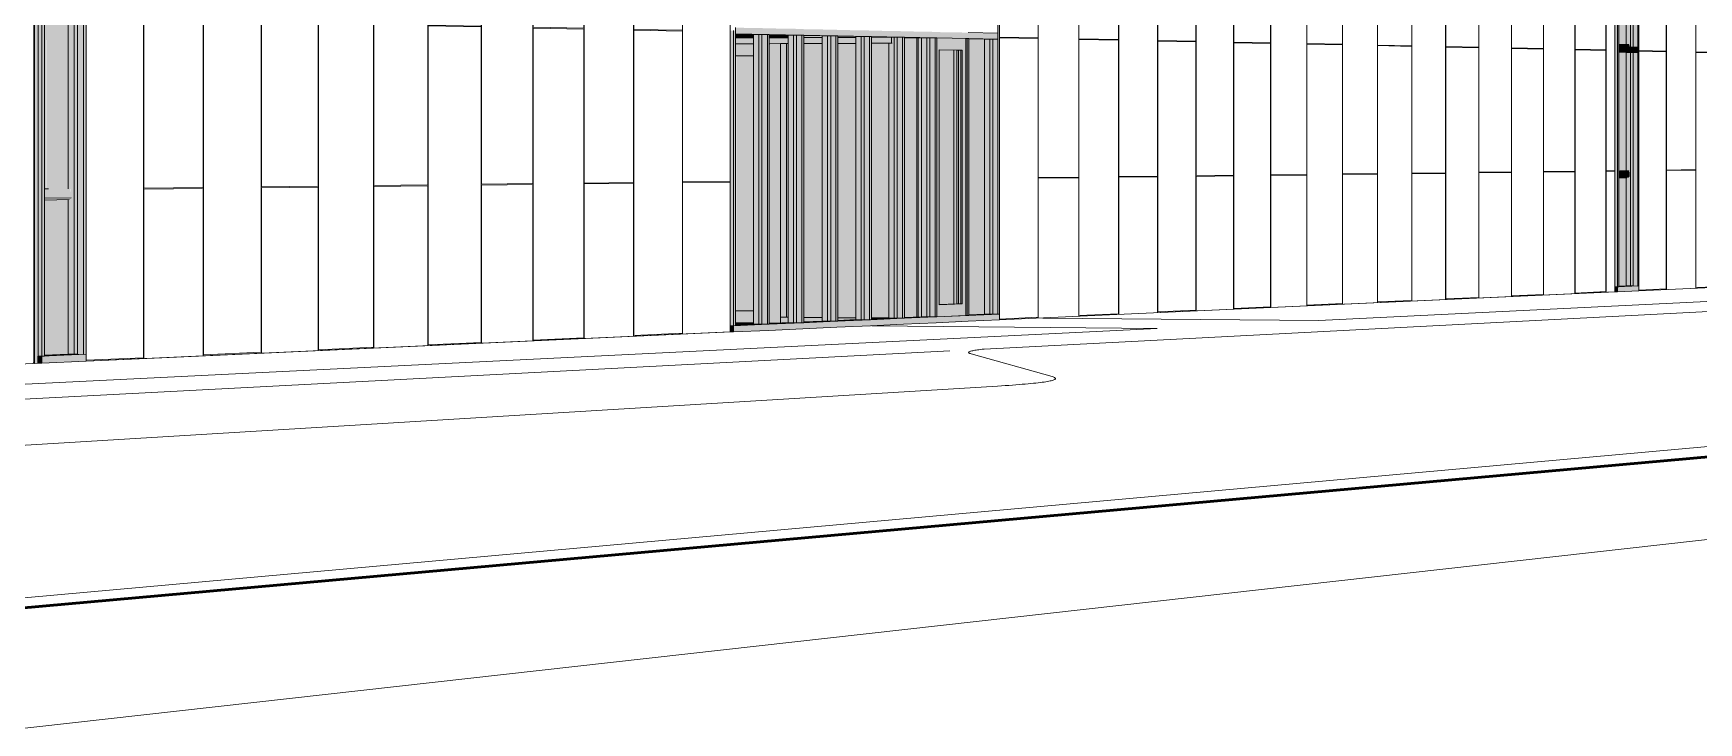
# Model space of a CAD drawing. Header units: inches. Extents: x 30681 to 92461, y -36095 to 66.
# Drawn here: x 92446.8823 to 92447.0517, y 65.9394 to 66.0095 of the extents above; entities that cross this region are included whole.
import ezdxf

# ---------------------------------------------------------------- set-up
doc = ezdxf.new("R2010")
doc.units = ezdxf.units.IN
doc.header["$MEASUREMENT"] = 0
doc.linetypes.add('Center 1_4_', pattern=[0.53125, 0.25, -0.09375, 0.09375, -0.09375])
doc.linetypes.add('Hidden', pattern=[0.28125, 0.1875, -0.09375])
for name, color, linetype, lineweight in [('A-DOOR', 31, 'Continuous', 13), ('A-GLAZ-CURT', 52, 'Continuous', 9), ('A-GLAZ-CWMG', 51, 'Continuous', 9), ('A-PROP-SBCK', 71, 'Hidden', 50), ('A-WALL', 113, 'Continuous', 13), ('A-WALL-PATT', 111, 'Continuous', 13), ('C-BLDG-PADS', 91, 'Continuous', 9), ('C-TOPO', 7, 'Continuous', 9), ('Conc', 7, 'Continuous', 9), ('EOP-PR', 4, 'Continuous', 9), ('I-WALL', 2, 'Continuous', 13), ('L-SITE-WALL', 31, 'Continuous', 13), ('PROP', 3, 'Center 1_4_', 9), ('S-BEAM', 12, 'Continuous', 9), ('S-COLS', 52, 'Continuous', 9)]:
    doc.layers.add(name, color=color, linetype=linetype, lineweight=lineweight)

# ---------------------------------------------------------------- blocks, each defined once
blk = doc.blocks.new('FP_40-Looking North East Copy 1')
at = {"layer": 'A-WALL-PATT', "lineweight": 9}
for p, q in [((31214.25922, 66.00771), (31214.25922, 66.01957)), ((31214.25924, 65.99561), (31214.25924, 66.01957)), ((31214.26222, 65.99565), (31214.26222, 66.01941)), ((31214.26224, 66.00765), (31214.26224, 66.01941)), ((31214.26517, 66.00759), (31214.26517, 66.01925)), ((31214.26518, 65.99568), (31214.26518, 66.01925)), ((31214.25922, 66.00771), (31214.25644, 66.00777)), ((31214.25922, 66.00765), (31214.25644, 66.00771)), ((31214.25922, 65.98351), (31214.25922, 66.00765)), ((31214.26517, 66.00759), (31214.26224, 66.00765)), ((31214.26224, 65.98364), (31214.26224, 66.00759)), ((31214.26517, 66.00753), (31214.26224, 66.00759)), ((31214.26517, 65.98377), (31214.26517, 66.00753)), ((31214.26222, 65.99565), (31214.25924, 65.99561)), ((31214.25924, 65.99555), (31214.26222, 65.99558)), ((31214.25924, 65.98344), (31214.25924, 65.99555)), ((31214.26222, 65.98358), (31214.26222, 65.99558)), ((31214.26807, 65.99572), (31214.26518, 65.99568)), ((31214.26518, 65.99562), (31214.26807, 65.99565)), ((31214.26518, 65.98371), (31214.26518, 65.99562)), ((31214.25644, 65.98338), (31214.25922, 65.98351)), ((31214.26224, 65.98364), (31214.26517, 65.98377))]:
    blk.add_line(p, q, dxfattribs=at)
blk = doc.blocks.new('FP_49-Looking North East Copy 1')
at = {"layer": 'A-WALL-PATT', "lineweight": 9}
for p, q in [((31214.10433, 66.01098), (31214.10433, 66.02786)), ((31214.10436, 65.99375), (31214.10436, 66.02786)), ((31214.11038, 65.99382), (31214.11038, 66.02754)), ((31214.11041, 66.01086), (31214.11041, 66.02753)), ((31214.1163, 66.01073), (31214.1163, 66.02722)), ((31214.11633, 65.99389), (31214.11633, 66.02722)), ((31214.12208, 65.99396), (31214.12208, 66.02691)), ((31214.12211, 66.01061), (31214.12211, 66.02691)), ((31214.12773, 66.01049), (31214.12773, 66.02661)), ((31214.12776, 65.99403), (31214.12776, 66.02661)), ((31214.13325, 65.9941), (31214.13325, 66.02631)), ((31214.13328, 66.01037), (31214.13328, 66.02631)), ((31214.13866, 66.01026), (31214.13866, 66.02602)), ((31214.13869, 65.99416), (31214.13869, 66.02602)), ((31214.14394, 65.99423), (31214.14394, 66.02574)), ((31214.14397, 66.01015), (31214.14397, 66.02574)), ((31214.14912, 66.01004), (31214.14912, 66.02546)), ((31214.14914, 65.99429), (31214.14914, 66.02546)), ((31214.15418, 65.99435), (31214.15418, 66.02519)), ((31214.15421, 66.00993), (31214.15421, 66.02519)), ((31214.15914, 66.00983), (31214.15914, 66.02493)), ((31214.15916, 65.99441), (31214.15916, 66.02493)), ((31214.10433, 66.01098), (31214.09848, 66.01111)), ((31214.10433, 66.01089), (31214.09848, 66.01102)), ((31214.10433, 65.97651), (31214.10433, 66.01089)), ((31214.1163, 66.01073), (31214.11041, 66.01086)), ((31214.11041, 65.97679), (31214.11041, 66.01077)), ((31214.1163, 66.01064), (31214.11041, 66.01077)), ((31214.1163, 65.97706), (31214.1163, 66.01064)), ((31214.12773, 66.01049), (31214.12211, 66.01061)), ((31214.12211, 65.97732), (31214.12211, 66.01052)), ((31214.12773, 66.0104), (31214.12211, 66.01052)), ((31214.12773, 65.97757), (31214.12773, 66.0104)), ((31214.13866, 66.01026), (31214.13328, 66.01037)), ((31214.13328, 65.97782), (31214.13328, 66.01029)), ((31214.13866, 66.01018), (31214.13328, 66.01029)), ((31214.13866, 65.97806), (31214.13866, 66.01018)), ((31214.14912, 66.01004), (31214.14397, 66.01015)), ((31214.14397, 65.9783), (31214.14397, 66.01006)), ((31214.14912, 66.00996), (31214.14397, 66.01006)), ((31214.14912, 65.97854), (31214.14912, 66.00996)), ((31214.15914, 66.00983), (31214.15421, 66.00993)), ((31214.15421, 65.97877), (31214.15421, 66.00985)), ((31214.15914, 66.00975), (31214.15421, 66.00985)), ((31214.15914, 65.97899), (31214.15914, 66.00975)), ((31214.11038, 65.99382), (31214.10436, 65.99375)), ((31214.10436, 65.99366), (31214.11038, 65.99373)), ((31214.10436, 65.97643), (31214.10436, 65.99366)), ((31214.11038, 65.9767), (31214.11038, 65.99373)), ((31214.12208, 65.99396), (31214.11633, 65.99389)), ((31214.11633, 65.99381), (31214.12208, 65.99388)), ((31214.11633, 65.97697), (31214.11633, 65.99381)), ((31214.12208, 65.97723), (31214.12208, 65.99388)), ((31214.13325, 65.9941), (31214.12776, 65.99403)), ((31214.12776, 65.99395), (31214.13325, 65.99401)), ((31214.12776, 65.97749), (31214.12776, 65.99395)), ((31214.13325, 65.97774), (31214.13325, 65.99401)), ((31214.14394, 65.99423), (31214.13869, 65.99416)), ((31214.13869, 65.99408), (31214.14394, 65.99414)), ((31214.13869, 65.97798), (31214.13869, 65.99408)), ((31214.14394, 65.97822), (31214.14394, 65.99414)), ((31214.15418, 65.99435), (31214.14914, 65.99429)), ((31214.14914, 65.99421), (31214.15418, 65.99427)), ((31214.14914, 65.97846), (31214.14914, 65.99421)), ((31214.15418, 65.97868), (31214.15418, 65.99427)), ((31214.16399, 65.99447), (31214.15916, 65.99441)), ((31214.15916, 65.99433), (31214.16399, 65.99439)), ((31214.15916, 65.97891), (31214.15916, 65.99433)), ((31214.13328, 65.97782), (31214.13866, 65.97806)), ((31214.14397, 65.9783), (31214.14912, 65.97854)), ((31214.15421, 65.97877), (31214.15914, 65.97899)), ((31214.09848, 65.97625), (31214.10433, 65.97651)), ((31214.11041, 65.97679), (31214.1163, 65.97706)), ((31214.11041, 65.9767), (31214.11041, 65.9767)), ((31214.1163, 65.97697), (31214.1163, 65.97697)), ((31214.12211, 65.97732), (31214.12773, 65.97757))]:
    blk.add_line(p, q, dxfattribs=at)
blk = doc.blocks.new('FP_50-Looking North East Copy 1')
at = {"layer": 'A-WALL-PATT', "lineweight": 9}
for p, q in [((31214.19532, 66.00906), (31214.19532, 66.02299)), ((31214.19534, 65.99484), (31214.19534, 66.02299)), ((31214.19945, 65.99489), (31214.19945, 66.02277)), ((31214.19947, 66.00898), (31214.19947, 66.02277)), ((31214.2035, 66.00889), (31214.2035, 66.02255)), ((31214.20352, 65.99494), (31214.20352, 66.02255)), ((31214.20748, 65.99499), (31214.20748, 66.02234)), ((31214.2075, 66.00881), (31214.2075, 66.02234)), ((31214.21138, 66.00872), (31214.21138, 66.02213)), ((31214.2114, 65.99504), (31214.2114, 66.02213)), ((31214.21521, 65.99508), (31214.21521, 66.02192)), ((31214.21523, 66.00864), (31214.21523, 66.02192)), ((31214.21896, 66.00856), (31214.21896, 66.02172)), ((31214.21898, 65.99513), (31214.21898, 66.02172)), ((31214.22266, 65.99517), (31214.22266, 66.02153)), ((31214.22267, 66.00849), (31214.22267, 66.02152)), ((31214.22628, 66.00841), (31214.22628, 66.02133)), ((31214.2263, 65.99521), (31214.2263, 66.02133)), ((31214.22984, 65.99526), (31214.22984, 66.02114)), ((31214.22986, 66.00833), (31214.22986, 66.02114)), ((31214.23333, 66.00826), (31214.23333, 66.02095)), ((31214.23335, 65.9953), (31214.23335, 66.02095)), ((31214.23677, 65.99534), (31214.23677, 66.02077)), ((31214.23679, 66.00819), (31214.23679, 66.02077)), ((31214.24014, 66.00812), (31214.24014, 66.02059)), ((31214.24016, 65.99538), (31214.24016, 66.02059)), ((31214.24346, 65.99542), (31214.24346, 66.02041)), ((31214.24348, 66.00805), (31214.24348, 66.02041)), ((31214.24672, 66.00798), (31214.24672, 66.02024)), ((31214.24674, 65.99546), (31214.24674, 66.02024)), ((31214.24993, 65.9955), (31214.24993, 66.02007)), ((31214.24994, 66.00791), (31214.24994, 66.02007)), ((31214.25308, 66.00784), (31214.25308, 66.0199)), ((31214.25309, 65.99554), (31214.25309, 66.0199)), ((31214.19532, 66.00906), (31214.19141, 66.00915)), ((31214.19532, 66.00899), (31214.19141, 66.00907)), ((31214.19532, 65.98062), (31214.19532, 66.00899)), ((31214.2035, 66.00889), (31214.19947, 66.00898)), ((31214.19947, 65.98081), (31214.19947, 66.0089)), ((31214.2035, 66.00882), (31214.19947, 66.0089)), ((31214.2035, 65.98099), (31214.2035, 66.00882)), ((31214.21138, 66.00872), (31214.2075, 66.00881)), ((31214.2075, 65.98117), (31214.2075, 66.00873)), ((31214.21138, 66.00865), (31214.2075, 66.00873)), ((31214.21138, 65.98135), (31214.21138, 66.00865)), ((31214.21896, 66.00856), (31214.21523, 66.00864)), ((31214.21523, 65.98152), (31214.21523, 66.00857)), ((31214.21896, 66.00849), (31214.21523, 66.00857)), ((31214.21896, 65.98169), (31214.21896, 66.00849)), ((31214.22628, 66.00841), (31214.22267, 66.00849)), ((31214.22267, 65.98186), (31214.22267, 66.00842)), ((31214.22628, 66.00834), (31214.22267, 66.00842)), ((31214.22628, 65.98202), (31214.22628, 66.00834)), ((31214.23333, 66.00826), (31214.22986, 66.00833)), ((31214.22986, 65.98218), (31214.22986, 66.00827)), ((31214.23333, 66.00819), (31214.22986, 66.00827)), ((31214.23333, 65.98234), (31214.23333, 66.00819)), ((31214.24014, 66.00812), (31214.23679, 66.00819)), ((31214.23679, 65.98249), (31214.23679, 66.00812)), ((31214.24014, 66.00805), (31214.23679, 66.00812)), ((31214.24014, 65.98264), (31214.24014, 66.00805)), ((31214.24672, 66.00798), (31214.24348, 66.00805)), ((31214.24348, 65.98279), (31214.24348, 66.00798)), ((31214.24672, 66.00791), (31214.24348, 66.00798)), ((31214.24672, 65.98294), (31214.24672, 66.00791)), ((31214.25308, 66.00784), (31214.24994, 66.00791)), ((31214.24994, 65.98309), (31214.24994, 66.00785)), ((31214.25308, 66.00778), (31214.24994, 66.00785)), ((31214.25308, 65.98323), (31214.25308, 66.00778)), ((31214.19945, 65.99489), (31214.19534, 65.99484)), ((31214.19534, 65.99477), (31214.19945, 65.99482)), ((31214.19534, 65.98055), (31214.19534, 65.99477)), ((31214.19945, 65.98073), (31214.19945, 65.99482)), ((31214.20748, 65.99499), (31214.20352, 65.99494)), ((31214.20352, 65.99487), (31214.20748, 65.99492)), ((31214.20352, 65.98092), (31214.20352, 65.99487)), ((31214.20748, 65.9811), (31214.20748, 65.99492)), ((31214.21521, 65.99508), (31214.2114, 65.99504)), ((31214.2114, 65.99496), (31214.21521, 65.99501)), ((31214.2114, 65.98128), (31214.2114, 65.99496)), ((31214.21521, 65.98145), (31214.21521, 65.99501)), ((31214.22266, 65.99517), (31214.21898, 65.99513)), ((31214.21898, 65.99506), (31214.22266, 65.9951)), ((31214.21898, 65.98162), (31214.21898, 65.99506)), ((31214.22266, 65.98179), (31214.22266, 65.9951)), ((31214.22984, 65.99526), (31214.2263, 65.99521)), ((31214.2263, 65.99515), (31214.22984, 65.99519)), ((31214.2263, 65.98195), (31214.2263, 65.99515)), ((31214.22984, 65.98211), (31214.22984, 65.99519)), ((31214.23677, 65.99534), (31214.23335, 65.9953)), ((31214.23335, 65.99523), (31214.23677, 65.99527)), ((31214.23335, 65.98227), (31214.23335, 65.99523)), ((31214.23677, 65.98243), (31214.23677, 65.99527)), ((31214.24346, 65.99542), (31214.24016, 65.99538)), ((31214.24016, 65.99531), (31214.24346, 65.99535)), ((31214.24016, 65.98258), (31214.24016, 65.99531)), ((31214.24346, 65.98273), (31214.24346, 65.99535)), ((31214.24993, 65.9955), (31214.24674, 65.99546)), ((31214.24674, 65.99539), (31214.24993, 65.99543)), ((31214.24674, 65.98288), (31214.24674, 65.99539)), ((31214.24993, 65.98302), (31214.24993, 65.99543)), ((31214.25398, 65.99555), (31214.25309, 65.99554)), ((31214.25309, 65.99547), (31214.25398, 65.99548)), ((31214.25309, 65.98316), (31214.25309, 65.99547)), ((31214.24348, 65.98279), (31214.24672, 65.98294)), ((31214.24994, 65.98309), (31214.25308, 65.98323)), ((31214.2075, 65.98117), (31214.21138, 65.98135)), ((31214.21523, 65.98152), (31214.21896, 65.98169)), ((31214.22267, 65.98186), (31214.22628, 65.98202)), ((31214.22986, 65.98218), (31214.23333, 65.98234)), ((31214.23679, 65.98249), (31214.24014, 65.98264)), ((31214.19141, 65.98044), (31214.19532, 65.98062)), ((31214.19947, 65.98081), (31214.2035, 65.98099))]:
    blk.add_line(p, q, dxfattribs=at)

msp = doc.modelspace()

# ---------------------------------------------------------------- hatches: boundary and pattern name
at = {"layer": 'A-DOOR'}
h = msp.add_hatch(color=256, dxfattribs=at)
h.paths.add_polyline_path([(92446.97418, 65.98068), (92446.97711, 65.98083), (92446.9771, 66.009), (92446.97589, 66.00902), (92446.97418, 66.00904), (92446.97418, 65.98081)], flags=0)
h.paths.add_polyline_path([(92446.97439, 65.98189), (92446.97442, 66.00785), (92446.97675, 66.0078), (92446.97675, 65.98199), (92446.97442, 65.98189)], flags=0)
at = {"layer": 'A-DOOR', "transparency": 33554496}
for points in [[(92446.95559, 65.98127), (92446.95559, 66.00725), (92446.95376, 66.00723), (92446.95376, 65.98128)], [(92446.97439, 65.9819), (92446.9766, 65.98199), (92446.97656, 66.0078), (92446.97589, 66.0078), (92446.97589, 65.98198), (92446.97439, 65.98192)], [(92446.97441, 65.98192), (92446.9759, 65.98199), (92446.9759, 66.00781), (92446.97441, 66.0078), (92446.97441, 65.98199)], [(92446.95556, 65.98126), (92446.95556, 65.98127), (92446.95373, 65.98128)]]:
    msp.add_hatch(color=256, dxfattribs=at).paths.add_polyline_path(points, flags=0)
at = {"layer": 'A-DOOR'}
msp.add_hatch(color=256, dxfattribs=at).paths.add_polyline_path([(92446.97675, 65.98199), (92446.97675, 66.0078), (92446.9766, 66.0078), (92446.9766, 65.98199)], flags=0)
at = {"layer": 'A-GLAZ-CURT', "transparency": 33554458}
for points in [[(92447.045, 66.00811), (92447.045, 66.01941), (92447.04399, 66.01943), (92447.04354, 66.01944), (92447.04354, 66.00841), (92447.04465, 66.00836), (92447.04465, 66.00828), (92447.04465, 66.00812)], [(92446.88341, 65.97671), (92446.88676, 65.97686), (92446.88676, 66.01085), (92446.8858, 66.01084), (92446.8858, 65.9937), (92446.88608, 65.99367), (92446.8861, 65.99363), (92446.8861, 65.99277), (92446.8859, 65.9926), (92446.8858, 65.9926), (92446.8858, 65.97687), (92446.88341, 65.97677)], [(92446.95368, 65.9798), (92446.95638, 65.97993), (92446.95636, 66.00942), (92446.95552, 66.00941), (92446.95556, 66.00907), (92446.95373, 66.00906), (92446.95373, 66.00725), (92446.95552, 66.00725), (92446.95552, 65.98126), (92446.95373, 65.98125), (92446.95373, 65.98007), (92446.95556, 65.98005), (92446.95552, 65.97992), (92446.95369, 65.97984)], [(92446.95373, 66.00906), (92446.95556, 66.00907), (92446.95552, 66.00941), (92446.95369, 66.00944), (92446.95373, 66.00941)], [(92446.95713, 65.97995), (92446.9599, 65.98008), (92446.95988, 66.00934), (92446.95904, 66.00934), (92446.95908, 66.00908), (92446.95717, 66.00908), (92446.95717, 65.98004), (92446.95787, 65.98003), (92446.95713, 65.97999)], [(92446.95717, 66.00908), (92446.95908, 66.00908), (92446.95905, 66.00934), (92446.95714, 66.00937), (92446.95717, 66.00934)], [(92446.96064, 65.9801), (92446.96337, 65.98023), (92446.96335, 66.00927), (92446.96252, 66.00927), (92446.96254, 66.0091), (92446.96067, 66.00909), (92446.96068, 66.00848), (92446.96254, 66.00848), (92446.96254, 65.98061), (92446.96067, 65.9806), (92446.96065, 65.98015)], [(92446.9641, 65.98025), (92446.96678, 65.98038), (92446.96676, 66.0092), (92446.96594, 66.00919), (92446.96595, 66.00911), (92446.96412, 66.00911), (92446.96413, 66.00849), (92446.96595, 66.0085), (92446.96595, 65.98058), (92446.96412, 65.98057), (92446.96411, 65.9803)], [(92446.96751, 65.9804), (92446.97015, 65.98053), (92446.97013, 66.00913), (92446.96926, 66.00913), (92446.96752, 66.00912), (92446.96752, 66.0085), (92446.96931, 66.00851), (92446.96929, 65.98055), (92446.96752, 65.98053), (92446.96752, 65.98045)], [(92446.97087, 65.98055), (92446.97346, 65.98068), (92446.97344, 66.00906), (92446.97262, 66.00906), (92446.97262, 65.98067), (92446.97087, 65.9806)], [(92446.9709, 65.9806), (92446.97264, 65.98068), (92446.97263, 66.00906), (92446.9709, 66.00906), (92446.9709, 65.98066)], [(92446.97744, 65.98084), (92446.97985, 65.98095), (92446.97985, 66.00893), (92446.97903, 66.00892), (92446.97903, 65.98095), (92446.97744, 65.98088)], [(92446.97745, 65.98088), (92446.97903, 65.98096), (92446.97903, 66.00893), (92446.97745, 66.00893), (92446.97745, 65.98095)], [(92447.04465, 66.00812), (92447.04462, 66.00838), (92447.0446, 66.00839), (92447.04353, 66.00838), (92447.04353, 66.00814), (92447.04361, 66.00814)], [(92447.04354, 65.98378), (92447.045, 65.98382), (92447.045, 66.00759), (92447.04354, 66.00759), (92447.04354, 65.99559), (92447.04464, 65.99556), (92447.04465, 65.99554), (92447.04465, 65.99494), (92447.0445, 65.99482), (92447.04354, 65.99478), (92447.04354, 65.98381)], [(92447.04353, 65.99481), (92447.0445, 65.99482), (92447.04465, 65.99494), (92447.04462, 65.99558), (92447.0446, 65.99559), (92447.04353, 65.99556), (92447.04353, 65.99493)], [(92446.95372, 65.97984), (92446.95555, 65.97993), (92446.95556, 65.98005), (92446.95373, 65.98007), (92446.95373, 65.97991)], [(92446.95717, 65.97999), (92446.95798, 65.98003), (92446.95717, 65.98002)]]:
    msp.add_hatch(color=256, dxfattribs=at).paths.add_polyline_path(points, flags=0)
h = msp.add_hatch(color=256, dxfattribs=at)
h.paths.add_polyline_path([(92446.88341, 65.99256), (92446.8859, 65.9926), (92446.8861, 65.99277), (92446.88607, 65.99368), (92446.88604, 65.99369), (92446.8858, 65.9937), (92446.88342, 65.9937), (92446.88341, 65.99273)], flags=0)
h.paths.add_polyline_path([(92446.88377, 66.01087), (92446.88378, 66.01088), (92446.88342, 66.01088)], flags=0)
h = msp.add_hatch(color=256, dxfattribs=at)
h.paths.add_polyline_path([(92446.88342, 65.97677), (92446.8836, 65.97677), (92446.8836, 65.99256), (92446.88342, 65.99256), (92446.88342, 65.97686)], flags=0)
h.paths.add_polyline_path([(92446.88342, 65.9937), (92446.8836, 65.99371), (92446.8836, 66.01087), (92446.88342, 66.01085), (92446.88342, 65.99391)], flags=0)
h = msp.add_hatch(color=256, dxfattribs=at)
h.paths.add_polyline_path([(92446.8836, 65.97677), (92446.8858, 65.97688), (92446.8858, 65.9926), (92446.8836, 65.99256), (92446.8836, 65.97686)], flags=0)
h.paths.add_polyline_path([(92446.8858, 65.9937), (92446.8858, 66.01084), (92446.8836, 66.01087), (92446.88363, 65.99371)], flags=0)
h = msp.add_hatch(color=256, dxfattribs=at)
h.paths.add_polyline_path([(92446.96257, 65.98061), (92446.96257, 66.00848), (92446.9607, 66.00847), (92446.9607, 65.98063)], flags=0)
h.paths.add_polyline_path([(92446.96067, 66.00909), (92446.96254, 66.0091), (92446.96252, 66.00927), (92446.96065, 66.00929), (92446.96067, 66.00927)], flags=0)
h = msp.add_hatch(color=256, dxfattribs=at)
h.paths.add_polyline_path([(92446.96598, 65.98058), (92446.96598, 66.0085), (92446.96416, 66.00847), (92446.96416, 65.98059)], flags=0)
h.paths.add_polyline_path([(92446.96412, 66.00911), (92446.96595, 66.00911), (92446.96594, 66.0092), (92446.96411, 66.00922), (92446.96412, 66.0092)], flags=0)
h = msp.add_hatch(color=256, dxfattribs=at)
h.paths.add_polyline_path([(92446.96934, 65.98055), (92446.96932, 66.00851), (92446.96755, 66.00848), (92446.96755, 65.98056), (92446.96932, 65.98055)], flags=0)
h.paths.add_polyline_path([(92446.96752, 66.00912), (92446.96911, 66.00913), (92446.96752, 66.00915), (92446.96752, 66.00913)], flags=0)
h = msp.add_hatch(color=256, dxfattribs=at)
h.paths.add_polyline_path([(92447.04353, 65.98374), (92447.045, 65.98381), (92447.0442, 65.98381), (92447.04353, 65.98378)], flags=0)
h.paths.add_polyline_path([(92447.04428, 66.00759), (92447.04492, 66.00759), (92447.04408, 66.00759)], flags=0)
at = {"layer": 'A-GLAZ-CWMG'}
for points in [[(92446.88237, 65.97592), (92446.88237, 66.02845), (92446.88232, 66.02843), (92446.88232, 65.97593)], [(92446.88237, 65.97592), (92446.88266, 65.97597), (92446.88266, 65.97667), (92446.88274, 65.97668), (92446.88271, 66.02797), (92446.88266, 66.028), (92446.88266, 66.02844), (92446.88237, 66.02842), (92446.88237, 65.97594)], [(92446.98056, 66.00923), (92446.98056, 66.02285), (92446.98038, 66.02282), (92446.98038, 66.00923)], [(92447.04313, 66.00789), (92447.0434, 66.00789), (92447.04339, 66.01953), (92447.04313, 66.0195), (92447.04313, 66.00789)], [(92447.04353, 66.00789), (92447.04353, 66.01953), (92447.0434, 66.0195), (92447.0434, 66.00789)], [(92447.04547, 66.0081), (92447.04544, 66.01942), (92447.04534, 66.01938), (92447.04534, 66.0081)], [(92447.04559, 66.00784), (92447.04559, 66.01942), (92447.04547, 66.0194), (92447.04547, 66.00785)], [(92446.88314, 65.97667), (92446.88314, 66.0113), (92446.88274, 66.0113), (92446.88274, 65.97667), (92446.88279, 65.97667)], [(92446.88314, 65.97667), (92446.88341, 65.97669), (92446.88341, 66.0113), (92446.88314, 66.01129), (92446.88314, 65.97669)], [(92446.88737, 65.97685), (92446.88737, 66.01085), (92446.88676, 66.01082), (92446.88676, 65.97686), (92446.88731, 65.97685)], [(92446.88737, 65.97685), (92446.88763, 65.97686), (92446.88763, 66.01121), (92446.88737, 66.0112), (92446.88737, 65.97845)], [(92446.95703, 66.00942), (92446.95703, 66.01004), (92446.95368, 66.0101), (92446.95368, 66.00948), (92446.95693, 66.00942)], [(92446.96055, 66.00934), (92446.96055, 66.00997), (92446.95703, 66.01003), (92446.95703, 66.00942), (92446.96051, 66.00934)], [(92446.95348, 65.97976), (92446.95348, 66.0098), (92446.95314, 66.0098), (92446.95314, 65.97976)], [(92446.95348, 65.97976), (92446.95368, 65.9798), (92446.95368, 66.0098), (92446.95348, 66.0098), (92446.95348, 65.97977)], [(92446.95693, 65.97992), (92446.95693, 66.00941), (92446.95638, 66.00938), (92446.95638, 65.97992), (92446.95658, 65.97992)], [(92446.95693, 65.97991), (92446.95713, 65.97995), (92446.95713, 66.00941), (92446.95693, 66.0094), (92446.95693, 65.97992)], [(92446.96045, 65.98007), (92446.96045, 66.00934), (92446.9599, 66.00931), (92446.9599, 65.98008), (92446.96009, 65.98007)], [(92446.96045, 65.98006), (92446.96064, 65.9801), (92446.96064, 66.00934), (92446.96045, 66.00932), (92446.96045, 65.98008)], [(92446.96401, 66.00927), (92446.96401, 66.00989), (92446.96055, 66.00995), (92446.96055, 66.00934), (92446.96391, 66.00927)], [(92446.96391, 65.98022), (92446.96391, 66.00927), (92446.96337, 66.00924), (92446.96337, 65.98023), (92446.96356, 65.98023)], [(92446.96391, 65.98022), (92446.9641, 65.98025), (92446.9641, 66.00927), (92446.96391, 66.00925), (92446.96391, 65.98023)], [(92446.96742, 66.0092), (92446.96742, 66.00981), (92446.96401, 66.00987), (92446.96401, 66.00927), (92446.96733, 66.0092)], [(92446.96733, 65.98037), (92446.96733, 66.0092), (92446.96678, 66.00917), (92446.96678, 65.98038), (92446.96697, 65.98038)], [(92446.96733, 65.98037), (92446.96751, 65.9804), (92446.96751, 66.0092), (92446.96733, 66.00918), (92446.96733, 65.98038)], [(92446.97078, 66.00913), (92446.97078, 66.00974), (92446.96742, 66.0098), (92446.96742, 66.0092), (92446.97069, 66.00913)], [(92446.97069, 65.98052), (92446.97069, 66.00913), (92446.97015, 66.0091), (92446.97015, 65.98052), (92446.97033, 65.98052)], [(92446.97069, 65.98052), (92446.97087, 65.98055), (92446.97087, 66.00913), (92446.97069, 66.00911), (92446.97069, 65.98053)], [(92446.97409, 66.00906), (92446.97409, 66.00967), (92446.97078, 66.00973), (92446.97078, 66.00913), (92446.97402, 66.00906)], [(92446.974, 65.98067), (92446.974, 66.00906), (92446.97346, 66.00903), (92446.97346, 65.98067), (92446.97368, 65.98067)], [(92446.974, 65.98066), (92446.97418, 65.98067), (92446.97418, 66.00906), (92446.974, 66.00905), (92446.974, 65.98067)], [(92446.97735, 66.009), (92446.97735, 66.0096), (92446.97409, 66.00965), (92446.97409, 66.00906), (92446.97726, 66.009)], [(92446.97726, 65.98081), (92446.97724, 66.009), (92446.97711, 66.00898), (92446.97711, 65.98081), (92446.97719, 65.98081)], [(92446.97726, 65.9808), (92446.97744, 65.98084), (92446.97744, 66.00899), (92446.97726, 66.00897), (92446.97726, 65.98082)], [(92446.98038, 66.00893), (92446.98038, 66.00953), (92446.97735, 66.00958), (92446.97735, 66.009), (92446.98028, 66.00894)], [(92446.98028, 65.98095), (92446.98038, 65.98095), (92446.98038, 66.00893), (92446.97985, 66.0089), (92446.97985, 65.98095)], [(92446.98038, 65.98094), (92446.98056, 65.98095), (92446.98056, 66.00923), (92446.98038, 66.00923), (92446.98038, 65.98366)], [(92447.0434, 65.98371), (92447.0434, 66.00789), (92447.04313, 66.00789), (92447.04313, 65.98371)], [(92447.0434, 65.98371), (92447.04353, 65.98374), (92447.04353, 66.00789), (92447.0434, 66.00789), (92447.0434, 65.98372)], [(92447.04547, 66.00759), (92447.04547, 66.0081), (92447.04353, 66.00813), (92447.04353, 66.00763), (92447.04534, 66.0076)], [(92447.04547, 65.98381), (92447.04547, 66.00759), (92447.04534, 66.00758), (92447.04534, 65.98381)], [(92447.04547, 65.9838), (92447.04559, 65.98381), (92447.04559, 66.00784), (92447.04547, 66.00784), (92447.04547, 65.98427)], [(92447.0434, 65.9832), (92447.0434, 65.98371), (92447.04313, 65.9837), (92447.04313, 65.9832), (92447.04323, 65.9832)], [(92447.0434, 65.9832), (92447.04559, 65.98332), (92447.04559, 65.98381), (92447.0434, 65.98371), (92447.0434, 65.98321)], [(92446.95348, 65.97913), (92446.95348, 65.97976), (92446.95314, 65.97974), (92446.95314, 65.97913), (92446.95328, 65.97913)], [(92446.95348, 65.97913), (92446.95703, 65.9793), (92446.95703, 65.97991), (92446.95348, 65.97976), (92446.95348, 65.97914)], [(92446.95703, 65.97929), (92446.96055, 65.97946), (92446.96055, 65.98007), (92446.95703, 65.97991), (92446.95703, 65.9793)], [(92446.96055, 65.97945), (92446.96401, 65.97961), (92446.96401, 65.98022), (92446.96055, 65.98006), (92446.96055, 65.97946)], [(92446.96401, 65.9796), (92446.96742, 65.97977), (92446.96742, 65.98037), (92446.96401, 65.98022), (92446.96401, 65.97961)], [(92446.96742, 65.97976), (92446.97078, 65.97992), (92446.97078, 65.98052), (92446.96742, 65.98037), (92446.96742, 65.97977)], [(92446.97078, 65.97991), (92446.97409, 65.98007), (92446.97409, 65.98066), (92446.97078, 65.98052), (92446.97078, 65.97992)], [(92446.97409, 65.98006), (92446.97735, 65.98022), (92446.97735, 65.98081), (92446.97409, 65.98066), (92446.97409, 65.98007)], [(92446.97735, 65.98021), (92446.98056, 65.98037), (92446.98056, 65.98095), (92446.97735, 65.9808), (92446.97735, 65.98022)], [(92446.88314, 65.97594), (92446.88314, 65.97667), (92446.88266, 65.97667), (92446.88266, 65.97594), (92446.88292, 65.97594)], [(92446.88314, 65.97594), (92446.88763, 65.97616), (92446.88763, 65.97686), (92446.88314, 65.97667), (92446.88314, 65.97595)], [(92446.88232, 65.97595), (92446.88232, 65.97595), (92446.88227, 65.97595)]]:
    msp.add_hatch(color=256, dxfattribs=at).paths.add_polyline_path(points, flags=0)
at = {"layer": 'L-SITE-WALL'}
h = msp.add_hatch(color=256, dxfattribs=at)
h.paths.add_polyline_path([(92447.04534, 65.98381), (92447.04534, 66.00759), (92447.045, 66.00756), (92447.045, 65.98381)], flags=0)
h.paths.add_polyline_path([(92447.04534, 66.0081), (92447.04534, 66.01942), (92447.045, 66.01939), (92447.045, 66.00811)], flags=0)

# ---------------------------------------------------------------- linework, layer by layer
at = {"layer": 'A-DOOR'}
for p, q in [((92446.97711, 66.009), (92446.97711, 65.98081)), ((92446.95373, 66.00725), (92446.95556, 66.00725)), ((92446.95373, 66.00725), (92446.95556, 66.00725)), ((92446.95556, 66.00725), (92446.95374, 66.00724)), ((92446.97439, 66.00785), (92446.97439, 65.98189)), ((92446.97439, 66.00785), (92446.97675, 66.0078)), ((92446.97439, 66.00784), (92446.97637, 66.0078)), ((92446.97622, 66.0078), (92446.97439, 66.00783)), ((92446.97622, 65.98199), (92446.97622, 66.0078)), ((92446.9766, 66.0078), (92446.97622, 66.0078)), ((92446.97637, 66.0078), (92446.97637, 65.98199)), ((92446.97637, 66.0078), (92446.9766, 66.0078)), ((92446.97675, 66.0078), (92446.9766, 66.0078)), ((92446.9766, 66.0078), (92446.9766, 65.98199)), ((92446.97675, 65.98199), (92446.97675, 66.0078)), ((92446.95556, 65.98126), (92446.95373, 65.98128)), ((92446.95373, 65.98128), (92446.95556, 65.98127)), ((92446.95556, 65.98127), (92446.95374, 65.98128)), ((92446.97439, 65.98192), (92446.97622, 65.98199)), ((92446.97439, 65.98189), (92446.97675, 65.98199)), ((92446.97637, 65.98199), (92446.97439, 65.98191)), ((92446.9766, 65.98199), (92446.97439, 65.9819)), ((92446.9766, 65.98199), (92446.97622, 65.98199)), ((92446.9766, 65.98199), (92446.97637, 65.98199)), ((92446.97675, 65.98199), (92446.9766, 65.98199)), ((92446.95373, 65.98007), (92446.95556, 65.98005)), ((92446.95717, 65.98004), (92446.95798, 65.98003)), ((92446.97711, 65.98081), (92446.97418, 65.98068))]:
    msp.add_line(p, q, dxfattribs=at)
at = {"layer": 'A-GLAZ-CURT'}
for p, q in [((92447.04474, 66.01942), (92447.04474, 66.00814)), ((92447.045, 66.00811), (92447.045, 66.01942)), ((92446.88641, 66.01085), (92446.88641, 65.97686)), ((92446.88676, 65.97686), (92446.88676, 66.01085)), ((92446.95638, 66.00941), (92446.95368, 66.00947)), ((92446.95368, 66.00946), (92446.95607, 66.00941)), ((92446.95607, 66.00941), (92446.95607, 65.97992)), ((92446.95638, 66.00941), (92446.95607, 66.00941)), ((92446.95638, 65.97992), (92446.95638, 66.00941)), ((92446.9599, 66.00934), (92446.95713, 66.0094)), ((92446.95713, 66.00939), (92446.95959, 66.00934)), ((92446.95959, 66.00934), (92446.95959, 65.98007)), ((92446.9599, 66.00934), (92446.95959, 66.00934)), ((92446.9599, 65.98007), (92446.9599, 66.00934)), ((92446.96337, 66.00927), (92446.96064, 66.00933)), ((92446.96064, 66.00932), (92446.96306, 66.00927)), ((92446.96306, 66.00927), (92446.96306, 65.98023)), ((92446.96337, 66.00927), (92446.96306, 66.00927)), ((92446.96337, 65.98022), (92446.96337, 66.00927)), ((92446.96678, 66.0092), (92446.9641, 66.00926)), ((92446.96411, 66.00925), (92446.96648, 66.0092)), ((92446.96648, 66.0092), (92446.96648, 65.98038)), ((92446.96678, 66.0092), (92446.96648, 66.0092)), ((92446.96678, 65.98037), (92446.96678, 66.0092)), ((92446.97015, 66.00913), (92446.96751, 66.00919)), ((92446.96751, 66.00918), (92446.96984, 66.00913)), ((92446.96984, 66.00913), (92446.96984, 65.98052)), ((92446.97015, 66.00913), (92446.96984, 66.00913)), ((92446.97015, 65.98052), (92446.97015, 66.00913)), ((92446.97346, 66.00906), (92446.97087, 66.00912)), ((92446.97087, 66.00911), (92446.97316, 66.00906)), ((92446.97316, 66.00906), (92446.97316, 65.98067)), ((92446.97346, 66.00906), (92446.97316, 66.00906)), ((92446.97346, 65.98067), (92446.97346, 66.00906)), ((92446.97985, 66.00893), (92446.97744, 66.00898)), ((92446.97744, 66.00897), (92446.97955, 66.00893)), ((92446.97955, 66.00893), (92446.97955, 65.98095)), ((92446.97985, 66.00893), (92446.97955, 66.00893)), ((92446.97985, 65.98095), (92446.97985, 66.00893)), ((92447.045, 66.00759), (92447.04353, 66.00762)), ((92447.04353, 66.00761), (92447.04474, 66.00759)), ((92447.04474, 66.00759), (92447.04474, 65.98381)), ((92447.04474, 66.00759), (92447.045, 66.00759)), ((92447.045, 65.98381), (92447.045, 66.00759)), ((92447.04353, 65.98374), (92447.045, 65.98381)), ((92447.04474, 65.98381), (92447.04353, 65.98376)), ((92447.04474, 65.98381), (92447.045, 65.98381)), ((92446.95607, 65.97992), (92446.95368, 65.97981)), ((92446.95368, 65.9798), (92446.95638, 65.97992)), ((92446.95607, 65.97992), (92446.95638, 65.97992)), ((92446.95959, 65.98007), (92446.95713, 65.97997)), ((92446.95713, 65.97995), (92446.9599, 65.98007)), ((92446.95959, 65.98007), (92446.9599, 65.98007)), ((92446.96306, 65.98023), (92446.96064, 65.98012)), ((92446.96064, 65.9801), (92446.96337, 65.98022)), ((92446.96306, 65.98023), (92446.96337, 65.98022)), ((92446.9641, 65.98025), (92446.96678, 65.98037)), ((92446.96648, 65.98038), (92446.96411, 65.98027)), ((92446.96648, 65.98038), (92446.96678, 65.98037)), ((92446.96984, 65.98052), (92446.96751, 65.98042)), ((92446.96751, 65.9804), (92446.97015, 65.98052)), ((92446.96984, 65.98052), (92446.97015, 65.98052)), ((92446.97316, 65.98067), (92446.97087, 65.98057)), ((92446.97087, 65.98055), (92446.97346, 65.98067)), ((92446.97316, 65.98067), (92446.97346, 65.98067)), ((92446.97955, 65.98095), (92446.97744, 65.98086)), ((92446.97744, 65.98084), (92446.97985, 65.98095)), ((92446.97955, 65.98095), (92446.97985, 65.98095)), ((92446.88341, 65.97671), (92446.88676, 65.97686)), ((92446.88641, 65.97686), (92446.88341, 65.97673)), ((92446.88641, 65.97686), (92446.88676, 65.97686))]:
    msp.add_line(p, q, dxfattribs=at)
at = {"layer": 'A-GLAZ-CWMG'}
for p, q in [((92446.88232, 65.97593), (92446.88232, 66.02845)), ((92446.88237, 65.97592), (92446.88237, 66.02845)), ((92446.88274, 65.97594), (92446.88274, 66.02843)), ((92446.98038, 66.00923), (92446.98038, 66.02286)), ((92446.98056, 66.00923), (92446.98056, 66.02285)), ((92447.0434, 66.01953), (92447.0434, 66.00789)), ((92447.04353, 66.00789), (92447.04353, 66.01953)), ((92447.04428, 66.01941), (92447.04428, 66.00839)), ((92447.04547, 66.01942), (92447.04547, 66.00785)), ((92447.04559, 66.00784), (92447.04559, 66.01942)), ((92446.88314, 66.0113), (92446.88314, 65.97667)), ((92446.88341, 65.97668), (92446.88341, 66.0113)), ((92446.8858, 66.01087), (92446.8858, 65.9937)), ((92446.88737, 66.01121), (92446.88737, 65.97685)), ((92446.88763, 65.97686), (92446.88763, 66.01121)), ((92446.95368, 66.00948), (92446.95368, 66.01012)), ((92446.95348, 66.0098), (92446.95348, 65.97976)), ((92446.95368, 66.0098), (92446.95368, 65.97977)), ((92446.95703, 66.00942), (92446.95368, 66.00948)), ((92446.95552, 66.00941), (92446.95369, 66.00945)), ((92446.95556, 66.00846), (92446.95373, 66.00846)), ((92446.95552, 66.00941), (92446.95638, 66.00941)), ((92446.95552, 65.97992), (92446.95552, 66.00941)), ((92446.95638, 66.00941), (92446.95693, 66.00942)), ((92446.95693, 66.00942), (92446.95713, 66.00941)), ((92446.95693, 66.00942), (92446.95693, 65.97991)), ((92446.96055, 66.00934), (92446.95703, 66.00942)), ((92446.95713, 66.00941), (92446.95713, 65.97992)), ((92446.95904, 66.00934), (92446.95713, 66.00938)), ((92446.95856, 66.00848), (92446.95717, 66.00847)), ((92446.95826, 66.00848), (92446.95886, 66.00848)), ((92446.95826, 66.00848), (92446.95826, 65.98063)), ((92446.95908, 66.00848), (92446.95856, 66.00848)), ((92446.95886, 66.00848), (92446.95908, 66.00847)), ((92446.95886, 66.00848), (92446.95886, 65.98062)), ((92446.95904, 66.00934), (92446.9599, 66.00934)), ((92446.95904, 65.98008), (92446.95904, 66.00934)), ((92446.9599, 66.00934), (92446.96045, 66.00934)), ((92446.96045, 66.00934), (92446.96064, 66.00934)), ((92446.96045, 66.00934), (92446.96045, 65.98006)), ((92446.96401, 66.00927), (92446.96055, 66.00934)), ((92446.96064, 66.00934), (92446.96064, 65.98007)), ((92446.96252, 66.00927), (92446.96065, 66.00931)), ((92446.96254, 66.00849), (92446.96067, 66.00849)), ((92446.96254, 66.00848), (92446.96068, 66.00848)), ((92446.96252, 66.00927), (92446.96337, 66.00927)), ((92446.96252, 65.98023), (92446.96252, 66.00927)), ((92446.96337, 66.00927), (92446.96391, 66.00927)), ((92446.96391, 66.00927), (92446.9641, 66.00927)), ((92446.96391, 66.00927), (92446.96391, 65.98022)), ((92446.96742, 66.0092), (92446.96401, 66.00927)), ((92446.9641, 66.00927), (92446.9641, 65.98023)), ((92446.96594, 66.0092), (92446.96411, 66.00923)), ((92446.96595, 66.00851), (92446.96412, 66.0085)), ((92446.96595, 66.0085), (92446.96413, 66.00849)), ((92446.96594, 66.0092), (92446.96678, 66.0092)), ((92446.96594, 65.98038), (92446.96594, 66.0092)), ((92446.96678, 66.0092), (92446.96733, 66.0092)), ((92446.96733, 66.0092), (92446.96751, 66.0092)), ((92446.96733, 66.0092), (92446.96733, 65.98037)), ((92446.97078, 66.00913), (92446.96742, 66.0092)), ((92446.96751, 66.0092), (92446.96751, 65.98038)), ((92446.96925, 66.00913), (92446.96752, 66.00916)), ((92446.96957, 66.00852), (92446.96752, 66.00851)), ((92446.96929, 66.00851), (92446.96753, 66.0085)), ((92446.9693, 65.98053), (92446.9693, 66.00852)), ((92446.96957, 66.00913), (92446.96953, 66.00913)), ((92446.96961, 66.00913), (92446.96957, 66.00913)), ((92446.96957, 66.00913), (92446.96957, 66.00852)), ((92446.96957, 66.00852), (92446.96961, 66.00852)), ((92446.96961, 66.00913), (92446.97015, 66.00913)), ((92446.97015, 66.00913), (92446.97069, 66.00913)), ((92446.97069, 66.00913), (92446.97087, 66.00913)), ((92446.97069, 66.00913), (92446.97069, 65.98052)), ((92446.97409, 66.00906), (92446.97078, 66.00913)), ((92446.97087, 66.00913), (92446.97087, 65.98052)), ((92446.97262, 66.00906), (92446.97087, 66.0091)), ((92446.97262, 66.00906), (92446.97346, 66.00906)), ((92446.97262, 65.98067), (92446.97262, 66.00906)), ((92446.97346, 66.00906), (92446.974, 66.00907)), ((92446.974, 66.00907), (92446.97418, 66.00906)), ((92446.974, 66.00907), (92446.974, 65.98066)), ((92446.97735, 66.009), (92446.97409, 66.00906)), ((92446.97418, 66.00906), (92446.97418, 65.98067)), ((92446.97711, 66.009), (92446.97726, 66.009)), ((92446.97726, 66.009), (92446.97744, 66.00899)), ((92446.97726, 66.009), (92446.97726, 65.9808)), ((92446.98038, 66.00953), (92446.97735, 66.0096)), ((92446.98038, 66.00893), (92446.97735, 66.009)), ((92446.97744, 66.00899), (92446.97744, 65.98081)), ((92446.97903, 66.00893), (92446.97744, 66.00896)), ((92446.97903, 65.98095), (92446.97903, 66.00895)), ((92446.97985, 66.00893), (92446.97903, 66.00893)), ((92446.98038, 66.00893), (92446.97985, 66.00893)), ((92446.98038, 66.00953), (92446.98038, 66.00893)), ((92446.98038, 65.98094), (92446.98038, 66.00923)), ((92446.98056, 65.98095), (92446.98056, 66.00923)), ((92446.97589, 65.98198), (92446.97589, 66.00782)), ((92447.0434, 66.00789), (92447.0434, 65.98371)), ((92447.04353, 66.00763), (92447.04353, 66.00814)), ((92447.04547, 66.0081), (92447.04353, 66.00814)), ((92447.04353, 65.98372), (92447.04353, 66.00789)), ((92447.04353, 66.00763), (92447.04547, 66.00759)), ((92447.04353, 66.0076), (92447.04428, 66.00759)), ((92447.045, 66.00759), (92447.04428, 66.00759)), ((92447.04428, 66.00756), (92447.04428, 65.99558)), ((92447.04547, 66.00759), (92447.045, 66.00759)), ((92447.04547, 66.0081), (92447.04547, 66.00759)), ((92447.04547, 66.00785), (92447.04547, 65.9838)), ((92447.04559, 65.98381), (92447.04559, 66.00784)), ((92447.04428, 65.99482), (92447.04428, 65.98381)), ((92446.8858, 65.9926), (92446.8858, 65.97687)), ((92447.0434, 65.98371), (92447.04313, 65.98371)), ((92447.0434, 65.98371), (92447.04313, 65.98371)), ((92447.04313, 65.9832), (92447.04323, 65.9832)), ((92447.04323, 65.9832), (92447.0434, 65.9832)), ((92447.04559, 65.98381), (92447.0434, 65.98371)), ((92447.04353, 65.98372), (92447.0434, 65.98371)), ((92447.0434, 65.9832), (92447.0434, 65.98371)), ((92447.0434, 65.9832), (92447.04559, 65.9833)), ((92447.04428, 65.98381), (92447.04353, 65.98378)), ((92447.045, 65.98381), (92447.04428, 65.98381)), ((92447.04547, 65.9838), (92447.045, 65.98381)), ((92447.04559, 65.98381), (92447.04547, 65.9838)), ((92447.04559, 65.98381), (92447.04559, 65.9833)), ((92446.95348, 65.97976), (92446.95317, 65.97976)), ((92446.95348, 65.97976), (92446.95317, 65.97976)), ((92446.95348, 65.97976), (92446.95703, 65.97991)), ((92446.95368, 65.97977), (92446.95348, 65.97976)), ((92446.95348, 65.97913), (92446.95348, 65.97976)), ((92446.95369, 65.97984), (92446.95552, 65.97992)), ((92446.95638, 65.97992), (92446.95552, 65.97992)), ((92446.95693, 65.97991), (92446.95638, 65.97992)), ((92446.95713, 65.97992), (92446.95693, 65.97991)), ((92446.95703, 65.97991), (92446.96055, 65.98007)), ((92446.95713, 65.97999), (92446.95904, 65.98008)), ((92446.95826, 65.98004), (92446.95826, 65.98063)), ((92446.95826, 65.98063), (92446.95908, 65.98062)), ((92446.95886, 65.98062), (92446.95826, 65.98063)), ((92446.95908, 65.98063), (92446.95886, 65.98062)), ((92446.9599, 65.98007), (92446.95904, 65.98008)), ((92446.96045, 65.98006), (92446.9599, 65.98007)), ((92446.96064, 65.98007), (92446.96045, 65.98006)), ((92446.96055, 65.98007), (92446.96401, 65.98022)), ((92446.96055, 65.97945), (92446.96401, 65.9796)), ((92446.96065, 65.98015), (92446.96252, 65.98023)), ((92446.96067, 65.9806), (92446.96254, 65.98059)), ((92446.96068, 65.98063), (92446.96254, 65.98061)), ((92446.96337, 65.98022), (92446.96252, 65.98023)), ((92446.96391, 65.98022), (92446.96337, 65.98022)), ((92446.9641, 65.98023), (92446.96391, 65.98022)), ((92446.96401, 65.98022), (92446.96742, 65.98037)), ((92446.96401, 65.9796), (92446.96742, 65.97976)), ((92446.96411, 65.9803), (92446.96594, 65.98038)), ((92446.96412, 65.98057), (92446.96595, 65.98056)), ((92446.96413, 65.9806), (92446.96595, 65.98058)), ((92446.96678, 65.98037), (92446.96594, 65.98038)), ((92446.96733, 65.98037), (92446.96678, 65.98037)), ((92446.96751, 65.98038), (92446.96733, 65.98037)), ((92446.96742, 65.98037), (92446.97078, 65.98052)), ((92446.96742, 65.97976), (92446.97078, 65.97991)), ((92446.96752, 65.98056), (92446.96929, 65.98055)), ((92446.96752, 65.98054), (92446.96957, 65.98052)), ((92446.96752, 65.98045), (92446.96929, 65.98053)), ((92446.96961, 65.98052), (92446.96957, 65.98052)), ((92446.97015, 65.98052), (92446.96961, 65.98052)), ((92446.97069, 65.98052), (92446.97015, 65.98052)), ((92446.97087, 65.98052), (92446.97069, 65.98052)), ((92446.97078, 65.98052), (92446.97409, 65.98066)), ((92446.97078, 65.97991), (92446.97409, 65.98006)), ((92446.97087, 65.9806), (92446.97262, 65.98067)), ((92446.97346, 65.98067), (92446.97262, 65.98067)), ((92446.974, 65.98066), (92446.97346, 65.98067)), ((92446.97418, 65.98067), (92446.974, 65.98066)), ((92446.97409, 65.98066), (92446.97735, 65.98081)), ((92446.97409, 65.98006), (92446.97735, 65.98021)), ((92446.97726, 65.9808), (92446.97711, 65.98081)), ((92446.97744, 65.98081), (92446.97726, 65.9808)), ((92446.97735, 65.98081), (92446.98056, 65.98095)), ((92446.97735, 65.98021), (92446.98056, 65.98035)), ((92446.97744, 65.98088), (92446.97903, 65.98095)), ((92446.97985, 65.98095), (92446.97903, 65.98095)), ((92446.98038, 65.98094), (92446.97985, 65.98095)), ((92446.98056, 65.98095), (92446.98038, 65.98094)), ((92446.98056, 65.98095), (92446.98056, 65.98035)), ((92446.95317, 65.97913), (92446.95328, 65.97913)), ((92446.95328, 65.97913), (92446.95348, 65.97913)), ((92446.95348, 65.97913), (92446.95703, 65.97929)), ((92446.95703, 65.97929), (92446.96055, 65.97945)), ((92446.88314, 65.97667), (92446.88271, 65.97667)), ((92446.88314, 65.97667), (92446.88271, 65.97667)), ((92446.88763, 65.97686), (92446.88314, 65.97667)), ((92446.88341, 65.97668), (92446.88314, 65.97667)), ((92446.88314, 65.97594), (92446.88314, 65.97667)), ((92446.88314, 65.97594), (92446.88763, 65.97614)), ((92446.8858, 65.97687), (92446.88341, 65.97677)), ((92446.88676, 65.97686), (92446.8858, 65.97687)), ((92446.88737, 65.97685), (92446.88676, 65.97686)), ((92446.88763, 65.97686), (92446.88737, 65.97685)), ((92446.88763, 65.97686), (92446.88763, 65.97614)), ((92446.88232, 65.97595), (92446.88227, 65.97595)), ((92446.88237, 65.97592), (92446.88232, 65.97593)), ((92446.88274, 65.97594), (92446.88237, 65.97592)), ((92446.88271, 65.97594), (92446.88292, 65.97594)), ((92446.88292, 65.97594), (92446.88314, 65.97594))]:
    msp.add_line(p, q, dxfattribs=at)
at = {"layer": 'A-PROP-SBCK', "linetype": 'Continuous'}
msp.add_line((92447.1352, 65.97382), (92446.7773, 65.94172), dxfattribs=at)
at = {"layer": 'A-WALL'}
for p, q in [((92446.88226, 65.97597), (92446.88232, 65.97597)), ((92446.88226, 65.97595), (92446.8823, 65.97595))]:
    msp.add_line(p, q, dxfattribs=at)
at = {"layer": 'C-BLDG-PADS'}
for p, q in [((92447.04559, 65.98331), (92447.08465, 65.98508)), ((92446.98056, 65.98036), (92447.04323, 65.9832)), ((92446.88763, 65.97615), (92446.95328, 65.97913)), ((92446.82926, 65.97351), (92446.88291, 65.97594))]:
    msp.add_line(p, q, dxfattribs=at)
at = {"layer": 'C-TOPO'}
for p, q in [((92446.95328, 65.97913), (92446.89532, 65.9765)), ((92446.89532, 65.9765), (92446.95328, 65.97913)), ((92446.88763, 65.97615), (92446.89532, 65.9765)), ((92446.88763, 65.97615), (92446.89532, 65.9765)), ((92446.82926, 65.97351), (92446.88291, 65.97594)), ((92446.82926, 65.97351), (92446.88291, 65.97594))]:
    msp.add_line(p, q, dxfattribs=at)
at = {"layer": 'Conc'}
for p, q in [((92447.1362, 65.98556), (92446.97897, 65.97738)), ((92447.01303, 65.98029), (92447.11575, 65.98534)), ((92446.85289, 65.97241), (92446.99658, 65.97948)), ((92446.99658, 65.97948), (92446.96757, 65.97976)), ((92447.01303, 65.98029), (92446.98494, 65.98054)), ((92446.97548, 65.9772), (92446.66445, 65.96102))]:
    msp.add_line(p, q, dxfattribs=at)
at = {"layer": 'EOP-PR'}
for p, q in [((92446.9859, 65.97458), (92446.97766, 65.9769)), ((92447.11462, 65.97306), (92446.49867, 65.91762)), ((92446.73447, 65.95866), (92446.98033, 65.97362))]:
    msp.add_line(p, q, dxfattribs=at)
for points in [[(92446.97897, 65.97738, 0), (92446.97879, 65.97736, 0), (92446.97862, 65.97734, 0), (92446.97845, 65.97732, 0), (92446.9783, 65.9773, 0), (92446.97817, 65.97728, 0), (92446.97804, 65.97726, 0), (92446.97792, 65.97724, 0), (92446.97782, 65.97722, 0), (92446.97773, 65.9772, 0), (92446.97764, 65.97718, 0), (92446.97758, 65.97716, 0), (92446.97752, 65.97713, 0), (92446.97747, 65.97711, 0), (92446.97744, 65.97709, 0), (92446.97741, 65.97707, 0), (92446.9774, 65.97705, 0), (92446.9774, 65.97703, 0), (92446.97742, 65.97701, 0), (92446.97744, 65.97698, 0), (92446.97748, 65.97696, 0), (92446.97753, 65.97694, 0), (92446.97759, 65.97692, 0), (92446.97766, 65.9769, 0)], [(92446.98033, 65.97362, 0), (92446.98073, 65.97364, 0), (92446.98112, 65.97367, 0), (92446.9815, 65.97369, 0), (92446.98186, 65.97372, 0), (92446.98221, 65.97375, 0), (92446.98254, 65.97377, 0), (92446.98286, 65.9738, 0), (92446.98317, 65.97382, 0), (92446.98346, 65.97385, 0), (92446.98373, 65.97388, 0), (92446.98399, 65.9739, 0), (92446.98424, 65.97393, 0), (92446.98447, 65.97395, 0), (92446.98469, 65.97398, 0), (92446.98489, 65.97401, 0), (92446.98508, 65.97403, 0), (92446.98526, 65.97406, 0), (92446.98542, 65.97409, 0), (92446.98556, 65.97411, 0), (92446.9857, 65.97414, 0), (92446.98581, 65.97417, 0), (92446.98592, 65.9742, 0), (92446.98601, 65.97422, 0), (92446.98608, 65.97425, 0), (92446.98614, 65.97428, 0), (92446.98619, 65.9743, 0), (92446.98622, 65.97433, 0), (92446.98624, 65.97436, 0), (92446.98625, 65.97439, 0), (92446.98624, 65.97441, 0), (92446.98622, 65.97444, 0), (92446.98618, 65.97447, 0), (92446.98613, 65.9745, 0), (92446.98607, 65.97452, 0), (92446.98599, 65.97455, 0), (92446.9859, 65.97458, 0)]]:
    msp.add_polyline3d(points, dxfattribs=at)
at = {"layer": 'I-WALL'}
for p, q in [((92446.95373, 66.00906), (92446.95556, 66.00907)), ((92446.95717, 66.00908), (92446.95908, 66.00908)), ((92446.96067, 66.00909), (92446.96254, 66.0091)), ((92446.96412, 66.00911), (92446.96595, 66.00911)), ((92446.96752, 66.00912), (92446.96952, 66.00913)), ((92446.96952, 66.00913), (92446.96957, 66.00913))]:
    msp.add_line(p, q, dxfattribs=at)
at = {"layer": 'L-SITE-WALL'}
for p, q in [((92446.95314, 65.97913), (92446.95314, 66.02467)), ((92447.04313, 65.9832), (92447.04313, 66.01985)), ((92446.98056, 65.98037), (92447.04313, 65.9832)), ((92447.04559, 65.98332), (92447.05722, 65.98384)), ((92446.88763, 65.97616), (92446.95314, 65.97913))]:
    msp.add_line(p, q, dxfattribs=at)
at = {"layer": 'PROP', "linetype": 'Continuous'}
msp.add_line((92447.13464, 65.96721), (92446.6817, 65.91642), dxfattribs=at)
at = {"layer": 'S-BEAM'}
for p, q in [((92446.95369, 66.00944), (92446.95552, 66.0094)), ((92446.95714, 66.00937), (92446.95905, 66.00933)), ((92446.96065, 66.00929), (92446.96252, 66.00926)), ((92446.96411, 66.00922), (92446.96594, 66.00919)), ((92446.97088, 66.00908), (92446.97263, 66.00905)), ((92447.04353, 66.00841), (92447.04457, 66.00839)), ((92447.04353, 65.99493), (92447.04451, 65.99494)), ((92447.04353, 65.99481), (92447.04436, 65.99482)), ((92446.88342, 65.9937), (92446.88382, 65.99371)), ((92446.88341, 65.99273), (92446.8861, 65.99277)), ((92446.88341, 65.99256), (92446.8859, 65.9926))]:
    msp.add_line(p, q, dxfattribs=at)
at = {"layer": 'S-COLS'}
for p, q in [((92446.97214, 66.00906), (92446.97214, 65.98065)), ((92446.97227, 66.00906), (92446.97227, 65.98066))]:
    msp.add_line(p, q, dxfattribs=at)

# ---------------------------------------------------------------- block references
at = {"layer": 'L-SITE-WALL', "lineweight": 9}
for name in ['FP_49-Looking North East Copy 1', 'FP_50-Looking North East Copy 1', 'FP_40-Looking North East Copy 1']:
    msp.add_blockref(name, (61232.78915, 0), dxfattribs=at)

doc.saveas('drawing.dxf')
